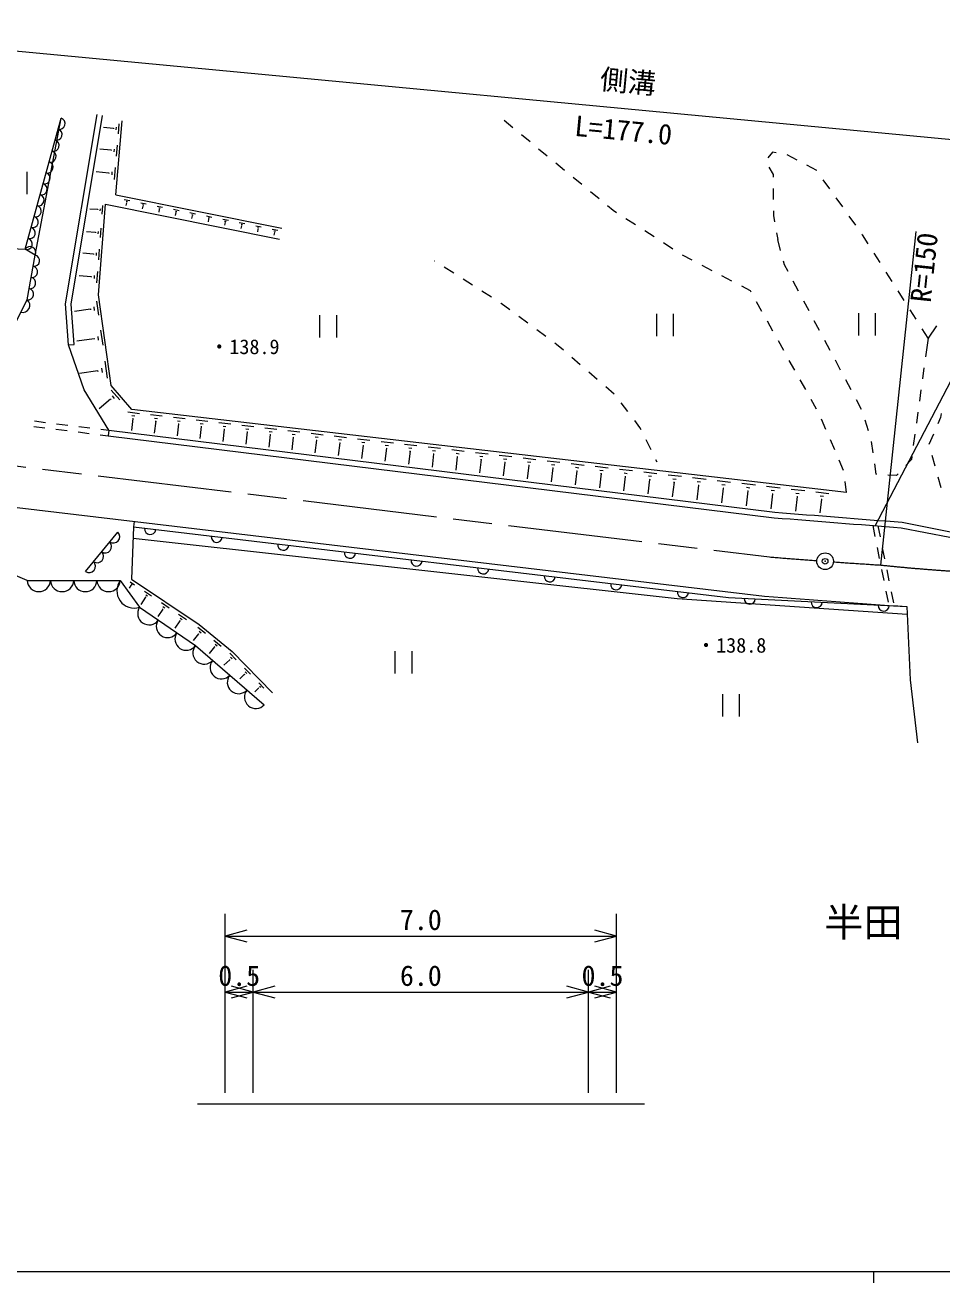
# Model space of a CAD drawing. Units: millimetres, scale not verified, with parts at other scales. Extents: x 40000 to 680000, y 20000 to 380000.
# Drawn here: x 192094 to 274106, y 204000 to 316446 of the extents above; entities that cross this region are included whole.
import ezdxf
from ezdxf.enums import TextEntityAlignment as Align

# ---------------------------------------------------------------- set-up
doc = ezdxf.new("R2010")
doc.units = ezdxf.units.MM
doc.header["$LTSCALE"] = 1000
doc.header["$PDMODE"] = 32
doc.header["$PDSIZE"] = 500
doc.linetypes.add('CHAIN', pattern=[18.5, 12, -1.5, 3.5, -1.5])
for name, color, linetype, lineweight in [('M-BGD', 7, 'Continuous', 13), ('M-BMK', 2, 'CHAIN', 13), ('M-BMK-SRVR', 3, 'Continuous', 13), ('M-STR-HTXT', 7, 'Continuous', 13), ('M-TTL-BAND', 7, 'Continuous', 13)]:
    doc.layers.add(name, color=color, linetype=linetype, lineweight=lineweight)
doc.styles.add('@ＭＳ ゴシック', font='')
doc.styles.add('ＭＳ ゴシック', font='')
doc.styles.get('@ＭＳ ゴシック').set_extended_font_data('@MS Gothic')
doc.styles.get('ＭＳ ゴシック').set_extended_font_data('MS Gothic')

msp = doc.modelspace()

# ---------------------------------------------------------------- linework, layer by layer
at = {"layer": 'M-BGD'}
for p, q in [((192094, 296403), (195308, 308118)), ((192979, 295891), (195308, 308118)), ((195718, 291524), (198534, 308458)), ((196221, 291499), (199027, 308376)), ((199998, 307220), (199100, 307295)), ((200000, 307248), (199995, 307191)), ((200208, 301272), (200762, 307901)), ((200234, 307314), (200215, 307087)), ((200489, 307635), (200413, 306729)), ((235720, 307279), (234949, 307915)), ((237263, 306006), (236491, 306643)), ((199795, 305262), (198776, 305348)), ((199797, 305293), (199792, 305232)), ((200051, 305365), (200031, 305119)), ((200328, 305714), (200246, 304729)), ((238805, 304733), (238034, 305370)), ((258963, 305094), (258528, 304587)), ((259291, 305045), (258963, 305094)), ((261150, 304388), (260268, 304859)), ((200161, 303712), (200072, 302646)), ((240348, 303460), (239576, 304097)), ((258626, 303753), (259000, 303084)), ((262910, 303450), (262033, 303918)), ((192254, 303342), (192254, 301342)), ((199583, 303224), (198439, 303320)), ((199586, 303257), (199580, 303191)), ((199861, 303335), (199839, 303068)), ((241890, 302187), (241119, 302824)), ((259000, 303084), (259002, 302850)), ((262913, 303445), (262910, 303450)), ((264075, 301817), (263494, 302631)), ((243433, 300914), (242662, 301551)), ((259012, 301850), (259022, 300850)), ((198657, 292344), (199270, 300440)), ((199010, 300314), (198951, 299536)), ((199270, 300440), (214849, 297312)), ((200208, 301272), (215046, 298292)), ((200960, 300866), (201450, 300767)), ((201155, 300571), (201106, 300326)), ((201119, 300706), (201241, 300682)), ((201140, 300574), (201171, 300568)), ((202430, 300570), (202920, 300472)), ((202626, 300276), (202577, 300031)), ((202589, 300411), (202712, 300386)), ((202611, 300279), (202641, 300273)), ((203901, 300275), (204391, 300177)), ((244688, 299879), (244204, 300278)), ((265236, 300189), (264656, 301003)), ((198592, 299955), (197888, 300008)), ((198593, 299979), (198590, 299931)), ((198794, 300037), (198779, 299843)), ((204097, 299981), (204048, 299736)), ((204060, 300116), (204183, 300091)), ((204081, 299984), (204112, 299978)), ((205371, 299980), (205862, 299881)), ((205567, 299685), (205518, 299440)), ((205531, 299820), (205653, 299796)), ((205552, 299689), (205583, 299682)), ((206842, 299685), (207332, 299586)), ((207038, 299390), (206989, 299145)), ((207001, 299525), (207124, 299500)), ((207023, 299393), (207053, 299387)), ((208313, 299389), (208803, 299291)), ((208472, 299230), (208595, 299205)), ((245002, 299677), (244688, 299879)), ((246683, 298594), (245842, 299136)), ((259032, 299850), (259036, 299430)), ((259036, 299430), (259138, 298859)), ((266398, 298560), (265817, 299375)), ((198619, 298002), (198603, 297787)), ((198858, 298307), (198793, 297449)), ((208509, 299095), (208459, 298850)), ((208493, 299098), (208524, 299092)), ((209783, 299094), (210274, 298996)), ((209979, 298800), (209930, 298555)), ((209943, 298934), (210065, 298910)), ((209964, 298803), (209995, 298797)), ((211254, 298799), (211744, 298700)), ((211450, 298504), (211401, 298259)), ((211413, 298639), (211536, 298615)), ((211435, 298507), (211465, 298501)), ((212725, 298503), (213215, 298405)), ((212921, 298209), (212871, 297964)), ((212884, 298344), (213007, 298319)), ((212905, 298212), (212936, 298206)), ((214195, 298208), (214686, 298110)), ((214355, 298049), (214477, 298024)), ((248365, 297512), (247524, 298053)), ((268650, 268176), (271820, 298008)), ((198396, 297911), (197569, 297973)), ((198398, 297937), (198394, 297884)), ((214391, 297914), (214342, 297669)), ((214376, 297917), (214407, 297911)), ((250047, 296429), (249206, 296971)), ((259313, 297875), (259420, 297270)), ((259682, 296305), (259420, 297270)), ((267003, 297713), (266979, 297746)), ((267516, 296903), (267003, 297713)), ((189076, 296562), (192094, 296403)), ((192979, 295891), (192094, 296403)), ((192269, 291885), (192979, 295891)), ((198208, 295976), (197251, 296049)), ((198210, 296006), (198206, 295947)), ((198452, 296076), (198434, 295841)), ((198714, 296412), (198643, 295470)), ((251774, 295425), (250888, 295889)), ((268586, 295214), (268051, 296058)), ((228746, 295345), (228730, 295355)), ((230433, 294270), (229589, 294807)), ((253545, 294495), (252659, 294960)), ((260034, 295011), (259944, 295340)), ((260344, 294430), (260034, 295011)), ((198011, 293954), (196919, 294037)), ((198013, 293986), (198008, 293922)), ((198278, 294063), (198258, 293806)), ((198564, 294430), (198486, 293400)), ((232119, 293195), (231276, 293732)), ((255316, 293566), (254430, 294030)), ((261285, 292665), (260814, 293547)), ((269657, 293524), (269122, 294369)), ((233806, 292120), (232963, 292657)), ((256977, 292694), (256201, 293101)), ((257037, 292586), (256977, 292694)), ((270727, 291835), (270192, 292680)), ((190603, 288577), (192269, 291885)), ((195969, 287853), (195718, 291524)), ((196467, 287887), (196221, 291499)), ((198238, 291248), (198282, 290934)), ((198486, 291762), (198661, 290508)), ((199792, 284217), (198657, 292344)), ((234673, 291567), (234649, 291582)), ((235455, 290991), (234673, 291567)), ((258014, 290841), (257526, 291713)), ((262225, 290900), (261755, 291782)), ((197946, 291047), (196516, 290847)), ((197941, 291086), (197952, 291008)), ((218437, 290511), (218437, 288511)), ((219937, 290511), (219937, 288511)), ((237065, 289804), (236260, 290398)), ((248580, 290628), (248580, 288628)), ((250080, 290628), (250080, 288628)), ((266642, 290688), (266642, 288688)), ((268142, 290688), (268142, 288688)), ((271798, 290146), (271263, 290990)), ((198849, 289161), (199035, 287827)), ((238675, 288618), (237870, 289211)), ((258991, 289096), (258503, 289968)), ((263166, 289135), (262696, 290018)), ((272869, 288456), (272333, 289301)), ((273613, 289558), (272869, 288456)), ((195969, 287853), (196467, 287887)), ((198275, 288401), (196721, 288184)), ((198269, 288443), (198281, 288359)), ((198585, 288614), (198632, 288281)), ((239637, 287909), (239481, 288025)), ((240247, 287383), (239637, 287909)), ((259968, 287351), (259480, 288223)), ((264107, 287370), (263637, 288253)), ((272869, 288456), (272641, 286801)), ((197387, 283849), (195969, 287853)), ((198937, 285772), (198990, 285394)), ((199236, 286391), (199447, 284880)), ((241761, 286076), (241004, 286730)), ((260945, 285606), (260457, 286478)), ((265048, 285605), (264578, 286488)), ((272504, 285811), (272368, 284820)), ((198586, 285530), (196969, 285304)), ((198579, 285577), (198592, 285483)), ((243275, 284770), (242518, 285423)), ((261923, 283860), (261434, 284733)), ((265989, 283841), (265519, 284723)), ((199589, 280237), (197387, 283849)), ((201632, 282071), (199792, 284217)), ((199804, 283819), (200560, 282937)), ((244789, 283463), (244032, 284116)), ((272232, 283829), (272095, 282839)), ((199741, 283000), (198725, 282129)), ((199717, 283027), (199764, 282972)), ((199867, 283299), (200056, 283079)), ((246021, 281891), (245415, 282686)), ((262900, 282115), (262411, 282988)), ((266930, 282076), (266460, 282958)), ((201277, 281860), (202318, 281739)), ((201737, 281279), (201613, 280211)), ((265562, 274648), (201632, 282071)), ((201637, 281555), (201897, 281525)), ((201704, 281283), (201769, 281276)), ((203313, 281624), (204354, 281503)), ((203673, 281318), (203933, 281288)), ((205356, 281387), (206397, 281266)), ((207392, 281150), (208440, 281029)), ((263736, 280301), (263339, 281219)), ((267532, 280170), (267241, 281127)), ((271959, 281848), (271822, 280857)), ((273994, 281373), (273741, 280791)), ((274041, 281736), (273994, 281373)), ((192862, 280561), (193855, 280439)), ((192923, 281058), (193916, 280935)), ((194847, 280317), (195840, 280195)), ((194908, 280813), (195901, 280691)), ((196832, 280073), (197825, 279950)), ((196893, 280569), (197886, 280447)), ((198878, 280325), (199589, 280237)), ((199589, 280237), (199528, 279741)), ((199589, 280237), (259150, 272906)), ((203773, 281043), (203649, 279975)), ((203740, 281047), (203805, 281039)), ((205816, 280806), (205692, 279738)), ((205716, 281081), (205976, 281051)), ((205783, 280810), (205848, 280802)), ((207855, 280566), (207730, 279487)), ((207754, 280843), (208016, 280812)), ((207822, 280569), (207888, 280562)), ((209435, 280913), (210490, 280791)), ((209901, 280324), (209774, 279235)), ((209800, 280604), (210063, 280573)), ((209868, 280328), (209934, 280321)), ((211485, 280675), (212547, 280552)), ((211954, 280083), (211826, 278983)), ((211852, 280363), (212118, 280333)), ((211921, 280086), (211987, 280079)), ((213542, 280436), (214611, 280312)), ((213912, 280123), (214179, 280091)), ((215606, 280197), (216682, 280072)), ((247094, 280486), (246628, 281096)), ((247197, 280277), (247094, 280486)), ((198817, 279828), (199528, 279741)), ((199528, 279741), (259099, 272408)), ((214014, 279840), (213885, 278729)), ((213981, 279844), (214048, 279836)), ((216081, 279596), (215951, 278475)), ((215978, 279881), (216247, 279850)), ((216048, 279600), (216115, 279592)), ((217677, 279956), (218760, 279830)), ((218156, 279352), (218024, 278220)), ((218052, 279638), (218323, 279607)), ((218122, 279356), (218190, 279348)), ((219755, 279715), (220846, 279588)), ((220237, 279106), (220105, 277964)), ((220133, 279395), (220405, 279363)), ((220203, 279110), (220271, 279102)), ((221841, 279473), (222939, 279345)), ((222221, 279151), (222495, 279119)), ((223934, 279230), (225038, 279101)), ((224316, 278905), (224592, 278873)), ((226034, 278986), (227146, 278857)), ((248086, 278486), (247642, 279382)), ((264528, 278464), (264132, 279382)), ((267957, 278222), (267814, 279212)), ((271686, 279867), (271550, 278876)), ((273343, 279874), (272944, 278957)), ((222326, 278860), (222192, 277707)), ((222292, 278864), (222360, 278856)), ((224422, 278613), (224287, 277449)), ((224387, 278617), (224457, 278609)), ((226525, 278365), (226389, 277190)), ((226418, 278659), (226696, 278627)), ((226490, 278369), (226560, 278361)), ((228141, 278741), (229260, 278611)), ((228636, 278117), (228498, 276931)), ((228528, 278413), (228808, 278380)), ((228601, 278121), (228671, 278113)), ((230255, 278496), (231382, 278365)), ((230753, 277867), (230614, 276670)), ((230645, 278165), (230927, 278132)), ((230718, 277871), (230788, 277863)), ((232377, 278249), (233511, 278118)), ((232769, 277917), (233053, 277884)), ((234506, 278002), (235647, 277870)), ((236643, 277754), (237791, 277621)), ((271413, 277885), (271377, 277623)), ((273194, 277998), (273471, 277037)), ((232878, 277617), (232738, 276409)), ((232843, 277621), (232914, 277613)), ((235010, 277365), (234869, 276146)), ((234901, 277667), (235186, 277634)), ((234975, 277370), (235046, 277361)), ((237150, 277113), (237007, 275883)), ((237040, 277417), (237327, 277384)), ((237114, 277117), (237186, 277109)), ((238786, 277505), (239942, 277371)), ((239297, 276860), (239153, 275619)), ((239186, 277166), (239475, 277132)), ((239261, 276864), (239333, 276856)), ((240937, 277255), (242101, 277120)), ((241340, 276914), (241631, 276880)), ((243096, 277005), (244267, 276869)), ((243501, 276661), (243794, 276627)), ((245262, 276753), (246440, 276617)), ((248639, 277372), (248531, 277590)), ((265320, 276628), (264924, 277546)), ((268237, 276289), (268100, 277232)), ((271377, 277623), (270880, 277082)), ((241452, 276606), (241306, 275354)), ((241415, 276611), (241488, 276602)), ((243613, 276352), (243467, 275088)), ((243577, 276356), (243650, 276347)), ((245783, 276096), (245635, 274821)), ((245670, 276408), (245964, 276373)), ((245746, 276100), (245819, 276092)), ((247435, 276501), (248621, 276363)), ((247959, 275839), (247810, 274554)), ((247846, 276153), (248142, 276119)), ((247922, 275844), (247996, 275835)), ((249616, 276248), (250810, 276109)), ((250144, 275582), (249993, 274285)), ((250029, 275898), (250327, 275863)), ((250106, 275586), (250181, 275578)), ((251805, 275994), (253006, 275854)), ((252220, 275641), (252520, 275606)), ((254001, 275739), (255209, 275598)), ((265562, 274648), (265460, 275643)), ((268283, 276286), (268237, 276289)), ((270043, 276171), (269281, 276221)), ((270203, 276345), (270043, 276171)), ((273748, 276076), (274025, 275115)), ((179800, 274687), (258252, 265395)), ((252336, 275324), (252184, 274015)), ((252298, 275328), (252373, 275319)), ((254535, 275064), (254382, 273745)), ((254419, 275384), (254721, 275349)), ((254497, 275069), (254573, 275060)), ((256205, 275483), (257420, 275342)), ((256742, 274804), (256587, 273473)), ((256625, 275126), (256929, 275091)), ((256704, 274809), (256780, 274800)), ((258416, 275226), (259639, 275084)), ((258956, 274543), (258800, 273201)), ((258839, 274867), (259145, 274832)), ((258918, 274548), (258995, 274539)), ((260635, 274969), (261839, 274829)), ((261051, 274615), (261352, 274580)), ((262822, 274715), (263987, 274579)), ((263225, 274373), (263516, 274339)), ((261167, 274296), (261017, 273008)), ((261129, 274301), (261205, 274292)), ((263336, 274064), (263194, 272834)), ((263300, 274069), (263373, 274060)), ((197508, 267591), (200392, 271110)), ((201788, 271579), (201611, 266900)), ((201847, 272076), (201788, 271579)), ((201788, 271579), (255024, 265274)), ((267917, 271709), (268114, 270729)), ((268383, 271673), (268580, 270693)), ((270477, 271509), (274825, 270655)), ((270545, 272006), (274878, 271155)), ((192279, 266804), (183859, 270301)), ((201750, 270580), (250425, 265187)), ((268311, 269749), (268509, 268768)), ((268778, 269712), (268975, 268732)), ((268706, 267788), (268904, 266808)), ((269173, 267752), (269370, 266771)), ((192279, 266804), (200601, 266804)), ((200601, 266804), (202332, 264399)), ((201496, 266676), (201890, 266414)), ((201611, 266900), (207672, 262860)), ((201562, 266348), (201396, 266100)), ((201549, 266356), (201574, 266340)), ((201578, 266480), (201677, 266414)), ((202759, 265835), (203389, 265414)), ((202890, 265519), (203048, 265414)), ((269101, 265828), (269299, 264847)), ((269568, 265791), (269765, 264811)), ((202332, 264399), (207335, 260984)), ((202864, 265309), (202432, 264661)), ((202844, 265322), (202884, 265296)), ((204280, 264820), (204986, 264350)), ((204427, 264467), (204604, 264350)), ((250425, 265187), (270999, 263796)), ((255024, 265274), (270969, 264461)), ((270969, 264461), (271267, 257901)), ((204398, 264232), (203967, 263586)), ((204376, 264247), (204420, 264217)), ((205939, 263199), (205500, 262539)), ((205820, 263794), (206534, 263318)), ((205917, 263213), (205961, 263184)), ((205969, 263437), (206147, 263318)), ((207614, 262021), (207128, 261427)), ((207554, 262633), (208227, 262081)), ((207593, 262038), (207636, 262003)), ((207668, 262258), (207837, 262120)), ((207672, 262860), (210606, 260454)), ((207335, 260984), (213492, 255692)), ((208986, 261459), (209638, 260925)), ((209024, 260883), (209065, 260849)), ((209097, 261096), (209260, 260962)), ((209045, 260866), (208553, 260266)), ((210403, 260305), (210984, 259708)), ((210471, 259936), (210617, 259787)), ((210606, 260454), (214214, 256750)), ((225178, 260468), (225178, 258468)), ((226678, 260468), (226678, 258468)), ((210395, 259716), (209884, 259219)), ((210377, 259735), (210413, 259697)), ((211725, 258948), (212250, 258408)), ((211718, 258415), (211291, 258000)), ((211702, 258432), (211734, 258399)), ((211787, 258614), (211918, 258479)), ((212990, 257649), (213461, 257165)), ((271267, 257901), (271935, 252275)), ((212984, 257171), (212638, 256834)), ((212969, 257186), (212998, 257156)), ((213046, 257349), (213164, 257228)), ((254476, 256634), (254476, 254634)), ((255976, 256634), (255976, 254634))]:
    msp.add_line(p, q, dxfattribs=at)
for centre, radius, start, end in [((195168, 307631), 506, 255.35573, 73.96061), ((194900, 306655), 506, 255.35573, 73.96061), ((194633, 305679), 506, 255.35573, 73.96061), ((194365, 304703), 506, 255.35573, 73.96061), ((194097, 303726), 506, 255.35573, 73.96061), ((193829, 302750), 506, 255.35573, 73.96061), ((193561, 301774), 506, 255.35573, 73.96061), ((193026, 299821), 506, 255.35573, 73.96061), ((193293, 300798), 506, 255.35573, 73.96061), ((192758, 298845), 506, 255.35573, 73.96061), ((192490, 297869), 506, 255.35573, 73.96061), ((192222, 296893), 506, 255.35573, 73.96061), ((192531, 296137), 512, 331.20036, 148.66247), ((192882, 295391), 509, 260.90802, 78.98102), ((192704, 294390), 509, 260.90802, 78.98102), ((192527, 293388), 509, 260.90802, 78.98102), ((192349, 292387), 509, 260.90802, 78.98102), ((191887, 291386), 628, 254.02089, 52.52667), ((676237, 5478761), 5223037, 265.4192, 265.5444), ((676237, 5478761), 5222537, 265.41931, 265.54472), ((199979, 270714), 573, 237.54512, 43.75989), ((203278, 271403), 500, 173.24552, 353.24552), ((199258, 269834), 573, 237.54512, 43.75989), ((209236, 270697), 500, 173.24552, 353.24552), ((215194, 269992), 500, 173.24552, 353.24552), ((198536, 268954), 573, 237.54512, 43.75989), ((221153, 269286), 500, 173.24552, 353.24552), ((197815, 268075), 573, 237.54512, 43.75989), ((227111, 268580), 500, 173.24552, 353.24552), ((233069, 267874), 500, 173.24552, 353.24552), ((193319, 266844), 1041, 182.2156, 357.7844), ((195399, 266844), 1041, 182.2156, 357.7844), ((197480, 266844), 1041, 182.2156, 357.7844), ((199560, 266844), 1041, 182.2156, 357.7844), ((201857, 265883), 1558, 143.76745, 287.74032), ((239028, 267169), 500, 173.24552, 353.24552), ((244986, 266463), 500, 173.24552, 353.24552), ((250945, 265757), 500, 173.24552, 353.24552), ((372705, 1735528), 1474581, 265.54838, 266.04383), ((203172, 263838), 1010, 146.22241, 325.13549), ((256914, 265178), 500, 177.07909, 357.07909), ((262906, 264872), 500, 177.07909, 357.07909), ((268898, 264566), 500, 177.07909, 357.07909), ((204839, 262699), 1010, 146.22241, 325.13549), ((206507, 261561), 1010, 146.22241, 325.13549), ((208114, 260333), 1015, 140.1619, 318.48822), ((209654, 259011), 1015, 140.1619, 318.48822), ((211193, 257688), 1015, 140.1619, 318.48822), ((212732, 256365), 1015, 140.1619, 318.48822)]:
    msp.add_arc(centre, radius, start, end, dxfattribs=at)
at = {"layer": 'M-BMK'}
msp.add_line((180246, 278373), (258676, 268902), dxfattribs=at)
for centre, radius, start, end in [((299591, 762487), 495278, 265.26142, 265.75313), ((299591, 762487), 495278, 265.92665, 266.41831), ((284499, 417337), 150000, 263.93452, 272.33807)]:
    msp.add_arc(centre, radius, start, end, dxfattribs=at)
at = {"layer": 'M-BMK-SRVR'}
msp.add_circle((263661, 268514), 750, dxfattribs=at)
msp.add_point((263661, 268514), dxfattribs=at)
at = {"layer": 'M-STR-HTXT'}
for p, q in [((325012, 301481), (166588, 316446)), ((268150, 271691), (287602, 308920)), ((210000, 221000), (210000, 237000)), ((245000, 221000), (245000, 237000)), ((211932, 235518), (210000, 235000)), ((245000, 235000), (243068, 235518)), ((210000, 235000), (245000, 235000)), ((210000, 235000), (211932, 234482)), ((243068, 234482), (245000, 235000)), ((212500, 221000), (212500, 232000)), ((242500, 221000), (242500, 232000)), ((211932, 230518), (210000, 230000)), ((212500, 230000), (210568, 230518)), ((214432, 230518), (212500, 230000)), ((242500, 230000), (240568, 230518)), ((244432, 230518), (242500, 230000)), ((245000, 230000), (243068, 230518)), ((210000, 230000), (212500, 230000)), ((210000, 230000), (211932, 229482)), ((210568, 229482), (212500, 230000)), ((212500, 230000), (242500, 230000)), ((212500, 230000), (214432, 229482)), ((240568, 229482), (242500, 230000)), ((242500, 230000), (245000, 230000)), ((242500, 230000), (244432, 229482)), ((243068, 229482), (245000, 230000)), ((207500, 220000), (210000, 220000)), ((210000, 220000), (212500, 220000)), ((212500, 220000), (242500, 220000)), ((242500, 220000), (245000, 220000)), ((245000, 220000), (247500, 220000))]:
    msp.add_line(p, q, dxfattribs=at)
at = {"layer": 'M-TTL-BAND'}
for p, q in [((40000, 205000), (579000, 205000)), ((268000, 205000), (268000, 204000))]:
    msp.add_line(p, q, dxfattribs=at)

# ---------------------------------------------------------------- texts
at = {"layer": 'M-BGD', "style": 'ＭＳ ゴシック'}
msp.add_text('R=150', height=1833, rotation=83.935, dxfattribs=at).set_placement((273645, 291529), align=Align.BOTTOM_LEFT)
for s, height, p in [('・138.9', 1320, (208562, 287694)), ('・138.8', 1320, (252110, 261004)), ('半田', 2566, (263584, 236247))]:
    msp.add_text(s, height=height, dxfattribs=at).set_placement(p, align=Align.MIDDLE_LEFT)
at = {"layer": 'M-STR-HTXT', "style": 'ＭＳ ゴシック'}
msp.add_text('側溝', height=1833, rotation=354.604, dxfattribs=at).set_placement((245894, 309959), align=Align.BOTTOM_CENTER)
at = {"layer": 'M-STR-HTXT', "style": '@ＭＳ ゴシック'}
msp.add_text('L=177.0', height=1833, rotation=354.604, dxfattribs=at).set_placement((245706, 307968), align=Align.TOP_CENTER)
at = {"layer": 'M-STR-HTXT', "style": 'ＭＳ ゴシック'}
for s, p in [('7.0', (225625, 235000)), ('0.5', (209375, 230000)), ('6.0', (225625, 230000)), ('0.5', (241875, 230000))]:
    msp.add_text(s, height=1833, dxfattribs=at).set_placement(p, align=Align.BOTTOM_LEFT)

doc.saveas('drawing.dxf')
